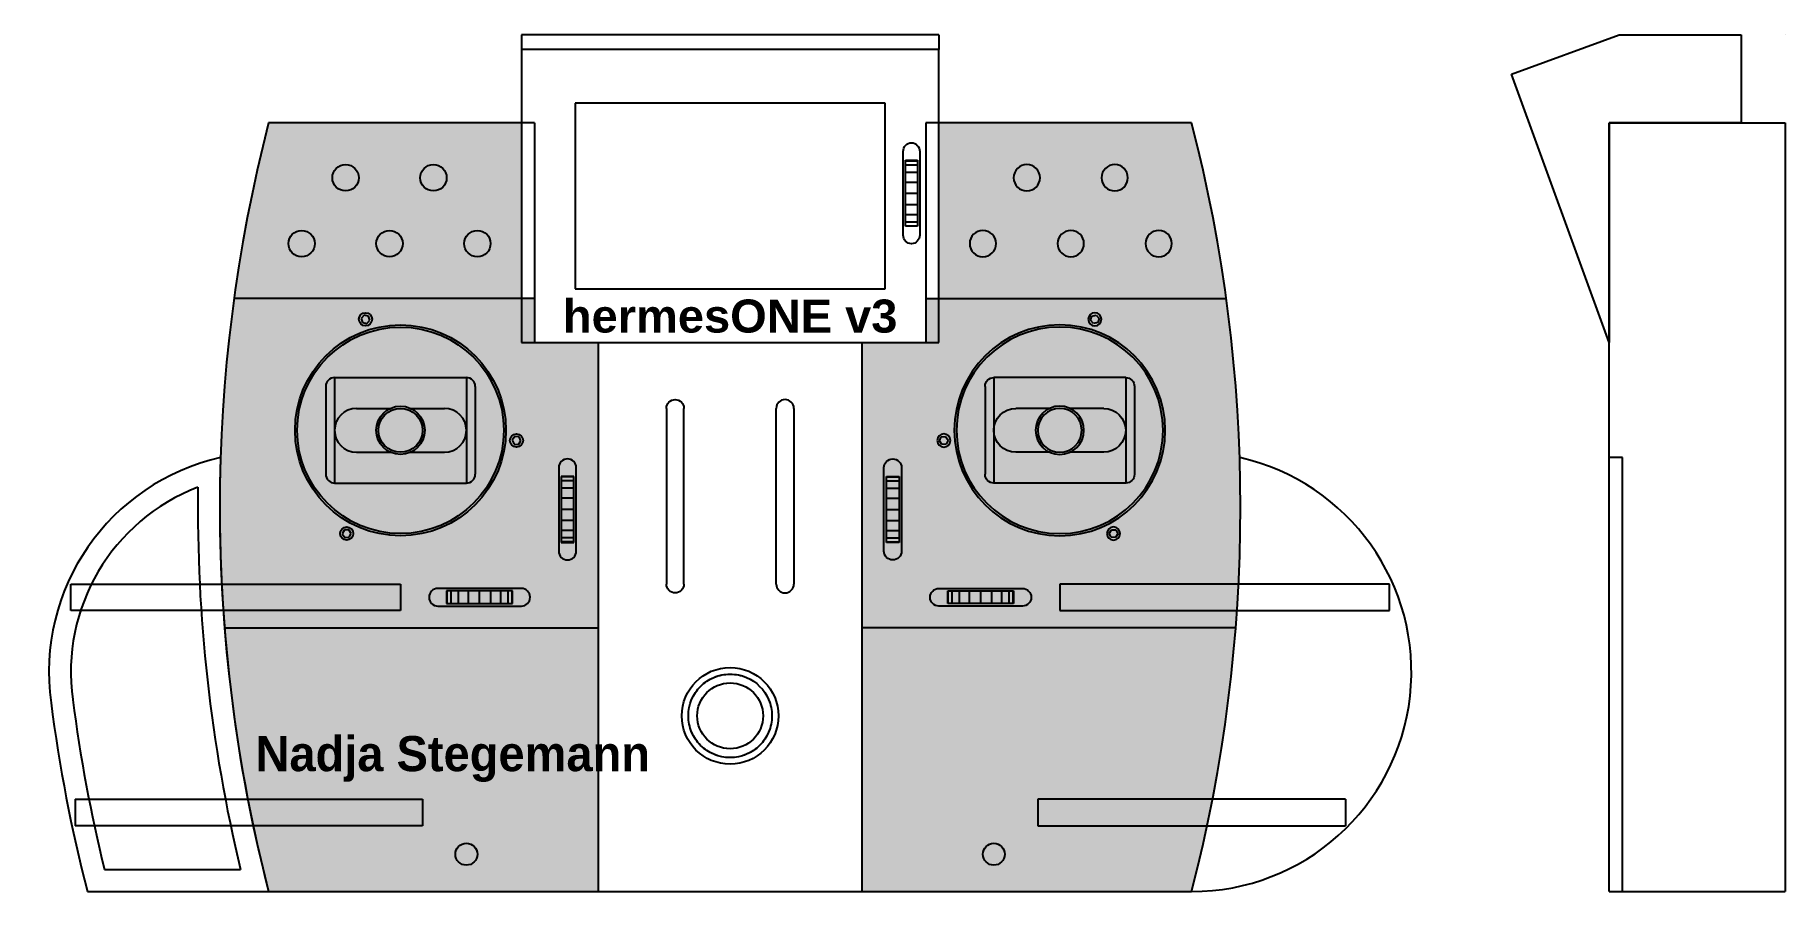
# Model space of a CAD drawing. Header units: millimetres. Extents: x -158 to 240, y 0 to 195.
import ezdxf
from ezdxf.enums import TextEntityAlignment as Align

# ---------------------------------------------------------------- set-up
doc = ezdxf.new("R2010")
doc.units = ezdxf.units.MM
doc.linetypes.add('DASHED', pattern=[18, 12, -6])
doc.layers.get('0').update_dxf_attribs({"color": 178, "lineweight": 25, "true_color": 0x000000})
doc.layers.add('Fraesen', color=178, linetype='Continuous', lineweight=25, true_color=0x000000)
doc.layers.add('Sichtbar', color=178, linetype='Continuous', lineweight=25, true_color=0x000000)
doc.styles.add('textstyle0', font='')
doc.styles.add('textstyle1', font='')
doc.styles.get('textstyle0').set_extended_font_data('Curlz MT', bold=True)
doc.styles.get('textstyle1').set_extended_font_data('Curlz MT', bold=True)

# ---------------------------------------------------------------- blocks, each defined once
blk = doc.blocks.new('Drehgeber Loch')
at = {"layer": 'Fraesen'}
blk.add_line((9.5, 2), (-9.5, 2), dxfattribs=at)
for centre, start, end in [((-9.5, -4e-16), 90, 270), ((9.5, -4e-16), 270, 90)]:
    blk.add_arc(centre, 2, start, end, dxfattribs=at)
at = {"layer": 'Sichtbar'}
blk.add_line((-9.5, -2), (9.5, -2), dxfattribs=at)
blk = doc.blocks.new('Drehgeber')
at = {"layer": 'Sichtbar'}
for p, q in [((17.5, 3.45), (2.5, 3.45)), ((2.5, 3.45), (2.5, 0.5500000000000007)), ((2.5, 0.5500000000000007), (17.5, 0.5500000000000007)), ((2.613941852408437, 0.550000000000002), (2.613941852408438, 3.450000000000002)), ((3.504809471616709, 0.5500000000000052), (3.504809471616708, 3.449999999999993)), ((5.179092927350953, 0.5499999999999976), (5.179092927350953, 3.450000000000006)), ((7.434848925057478, 0.5500000000000009), (7.434848925057477, 3.449999999999999)), ((10, 0.5500000000000007), (10, 3.45)), ((12.56515107494252, 0.5500000000000007), (12.56515107494252, 3.45)), ((14.82090707264905, 0.5500000000000007), (14.82090707264905, 3.45)), ((16.49519052838329, 0.5500000000000007), (16.49519052838329, 3.45)), ((17.38605814759156, 0.5500000000000007), (17.38605814759156, 3.45)), ((17.5, 0.5500000000000007), (17.5, 3.45))]:
    blk.add_line(p, q, dxfattribs=at)
at = {"layer": 'Fraesen'}
blk.add_blockref('Drehgeber Loch', (10, 2), dxfattribs=at)
blk = doc.blocks.new('Logo Display')
at = {"color": 160, "true_color": 0x1c42fa, "style": 'textstyle1'}
blk.add_text('hermesONE v3', height=8, dxfattribs=at).set_placement((0, 0), align=Align.BOTTOM_CENTER)
blk = doc.blocks.new('Display')
at = {"layer": 'Fraesen'}
for p, q in [((95, 70.99999999999999), (1.42e-14, 71.00000000000001)), ((1.42e-14, 71.00000000000001), (0, 5.8e-15)), ((95, 0), (95, 70.99999999999999)), ((82.75, 58), (12.25000000000002, 58)), ((12.25000000000002, 58), (12.25000000000001, 13)), ((82.75, 13), (82.75, 58)), ((12.25000000000001, 13), (82.75, 13)), ((0, 5.8e-15), (95, 0))]:
    blk.add_line(p, q, dxfattribs=at)
at = {"yscale": -1, "rotation": 90}
blk.add_blockref('Drehgeber', (86.875, 25.49999999999999), dxfattribs=at)
blk.add_blockref('Logo Display', (47.5, 0))
blk = doc.blocks.new('Ohr Gross')
at = {"layer": 'Fraesen'}
for p, q in [((-37.33870127189258, 5), (-6.394640124260572, 5)), ((-41.23407255679587, 1.279e-13), (5.68e-14, 0))]:
    blk.add_line(p, q, dxfattribs=at)
for centre, radius, start, end in [((0, 50), 50, 102.6289404351284, 188.0478462473115), ((338.8860428724831, 87.49999969274091), 350.0000000000001, 178.1514283011472, 194.4775121339813), ((0, 50), 45, 110.9434578841731, 188.0478462473115), ((338.8860428724831, 87.49999969274091), 355, 179.2693357856105, 193.4380791413093), ((297.6519703156872, 87.49999969274106), 350.0000000000001, 187.3045199200116, 194.4775121339813), ((297.6519703156872, 87.49999969274106), 345, 187.3045199200116, 193.8352235614854)]:
    blk.add_arc(centre, radius, start, end, dxfattribs=at)
blk = doc.blocks.new('Ohr Rund')
at = {"layer": 'Sichtbar'}
blk.add_arc((8.53e-14, 50.00000000000024), 50, 270, 77.3710591895013, dxfattribs=at)
blk = doc.blocks.new('Display Seite')
at = {"layer": 'Fraesen'}
for p, q in [((8.919979648915927, 52.23130931616853), (0, 27.72386664877729)), ((69.99999999999994, 30), (8.919979648915927, 52.23130931616853)), ((20, 7.1e-15), (19.99999999999995, 30.00000000000001)), ((19.99999999999995, 30.00000000000001), (69.99999999999996, 30)), ((0, 27.72386664877729), (0, 7.1e-15)), ((0, 7.1e-15), (20, 7.1e-15))]:
    blk.add_line(p, q, dxfattribs=at)
blk = doc.blocks.new('Seite')
for p, q in [((-39.99999999999997, 0), (-39.99999999999997, 175)), ((-39.99999999999997, 175), (2.84e-14, 175)), ((2.84e-14, 175), (0, 0)), ((-39.99999999999997, 0), (2.84e-14, 0))]:
    blk.add_line(p, q)
blk = doc.blocks.new('Color')
at = {"true_color": 0xe21a00}
h = blk.add_hatch(color=22, dxfattribs=at)
edge = h.paths.add_edge_path(flags=0)
edge.add_line((-47.5, 175), (-105, 174.9999999999999))
edge.add_arc((233.886043, 87.49999969274104), 350.0000000000001, 165.5224877621215, 172.2000743613238)
edge.add_line((-112.8757628131698, 135), (-47.5, 135))
edge.add_line((-47.5, 135), (-47.5, 175))
h = blk.add_hatch(color=22, dxfattribs=at)
edge = h.paths.add_edge_path(flags=0)
edge.add_line((105, 175), (47.5, 175))
edge.add_line((47.5, 175), (47.5, 135))
edge.add_line((47.5, 135), (112.8757628131698, 135))
edge.add_line((112.8757628131698, 135), (112.8757628131698, 135))
edge.add_arc((-233.886042856908, 87.50000214551768), 349.9999995253551, 7.799925244044862, 14.47751184324741)
at = {"true_color": 0xffffff}
h = blk.add_hatch(color=7, dxfattribs=at)
edge = h.paths.add_edge_path(flags=0)
edge.add_line((-30, 125), (-30, 59.99999999999994))
edge.add_line((-30, 59.99999999999994), (-115.0319273266934, 60))
edge.add_arc((233.886043, 87.49999969274104), 350.0000000000001, 172.2000743613238, 184.506456078025, ccw=False)
edge.add_line((-112.8757628131698, 135), (-44.5, 135))
edge.add_line((-44.5, 135), (-44.5, 125))
edge.add_line((-44.5, 125), (-30, 125))
h = blk.add_hatch(color=7, dxfattribs=at)
edge = h.paths.add_edge_path(flags=0)
edge.add_line((30, 125), (30, 60))
edge.add_line((30, 60), (115.0319273266934, 59.99999999999994))
edge.add_line((115.0319273266934, 59.99999999999994), (115.0319273266934, 59.99999999999994))
edge.add_arc((-233.8860431633468, 87.50000120790098), 349.9999999562068, 355.4935436726057, 367.7999253893068)
edge.add_line((112.87576281317, 134.9999999999989), (112.8757628131699, 134.999999999999))
edge.add_line((112.8757628131699, 134.999999999999), (44.5, 135))
edge.add_line((44.5, 135), (44.5, 125))
edge.add_line((44.5, 125), (30, 125))
at = {"true_color": 0xe21a00}
h = blk.add_hatch(color=22, dxfattribs=at)
edge = h.paths.add_edge_path(flags=0)
edge.add_line((-105, 1.208e-13), (-30, 3.46e-14))
edge.add_line((-30, 3.46e-14), (-30, 60))
edge.add_line((-30, 60), (-115.0319273266934, 60))
edge.add_arc((233.886043, 87.49999969274104), 350.0000000000001, 184.506456078025, 194.4775121339813)
h = blk.add_hatch(color=22, dxfattribs=at)
edge = h.paths.add_edge_path(flags=0)
edge.add_line((30, -3.45e-14), (105, -3.553e-13))
edge.add_arc((-233.8860431633505, 87.49999782023335), 349.9999996900365, 345.5224881695037, 355.4935442254601)
edge.add_line((115.0319269999999, 59.9999999999998), (30, 59.99999999999999))
edge.add_line((30, 59.99999999999999), (30, -3.55e-14))
at = {"layer": 'Sichtbar'}
for p, q in [((112.8757628131698, 135), (112.8757628131698, 135)), ((-115.0319273266934, 60), (-115.0319273266934, 60)), ((115.0319273266934, 59.99999999999994), (115.0319273266934, 59.99999999999994))]:
    blk.add_line(p, q, dxfattribs=at)
blk = doc.blocks.new('Hauptschalter')
at = {"layer": 'Fraesen', "linetype": 'Continuous'}
blk.add_circle((0, 0), 9.5, dxfattribs=at)
at = {"layer": 'Fraesen', "linetype": 'DASHED'}
blk.add_circle((0, 0), 9.5, dxfattribs=at)
at = {"layer": 'Sichtbar'}
for radius in [11, 7.5]:
    blk.add_circle((0, 0), radius, dxfattribs=at)
blk = doc.blocks.new('Inbusschraube')
at = {"layer": 'Sichtbar'}
for p, q in [((-0.4999999999999993, 0.8660254037844388), (-0.9999999999999998, 1e-15)), ((-0.9999999999999999, 0), (-0.5000000000000003, -0.8660254037844383)), ((0.5000000000000004, 0.8660254037844382), (-0.4999999999999993, 0.8660254037844388)), ((0.9999999999999998, -2e-15), (0.5000000000000004, 0.8660254037844382)), ((-0.5000000000000003, -0.8660254037844383), (0.4999999999999984, -0.8660254037844393)), ((0.4999999999999984, -0.8660254037844393), (0.9999999999999998, -2e-15))]:
    blk.add_line(p, q, dxfattribs=at)
blk.add_circle((0, 0), 1.5, dxfattribs=at)
blk = doc.blocks.new('Knueppel')
at = {"layer": 'Fraesen'}
blk.add_circle((0, 0), 24, dxfattribs=at)
at = {"layer": 'Sichtbar'}
for p, q in [((-15, 12), (15, 12)), ((-15, 12), (-15, -12)), ((15, 12), (15, -12)), ((-17, 10), (-17, -10)), ((17, 10), (17, -10)), ((-10, 5), (-2.291287847477916, 5)), ((2.291287847477916, 5), (10, 5)), ((-10, -5), (-2.291287847477916, -5)), ((2.291287847477919, -5), (10, -5)), ((-15, -12), (15, -12))]:
    blk.add_line(p, q, dxfattribs=at)
for radius in [23.5, 5.5, 5]:
    blk.add_circle((0, 0), radius, dxfattribs=at)
for centre, radius, start, end in [((-15, 10), 2, 90, 180), ((15, 10), 2, 0, 90), ((-10, 0), 5, 90, 270), ((10, 0), 5, 270, 90), ((-15, -10), 2, 180, 270), ((15, -10), 2, 270, 0)]:
    blk.add_arc(centre, radius, start, end, dxfattribs=at)
for p, rotation in [((-7.968703686863241, 25.27349919482804), 347.5), ((26.39915949943128, -2.309627182812943), 355), ((-12.23633825072844, -23.50578707922287), 2.499999999999997)]:
    blk.add_blockref('Inbusschraube', p, dxfattribs=dict(at, rotation=rotation))
blk = doc.blocks.new('Knueppel mit Drehgebern')
at = {"layer": 'Fraesen'}
for name, p, rotation in [('Knueppel', (0, 0), 360), ('Drehgeber', (40, -28), 90)]:
    blk.add_blockref(name, p, dxfattribs=dict(at, rotation=rotation))
blk.add_blockref('Drehgeber', (8, -40), dxfattribs=at)
blk = doc.blocks.new('Schalter')
at = {"layer": 'Fraesen'}
blk.add_circle((0, 0), 3, dxfattribs=at)
at = {"layer": 'Sichtbar'}
blk.add_circle((0, 0), 3, dxfattribs=at)
blk = doc.blocks.new('Schalterblock')
for p in [(-10, 15), (10, 15), (-20, 0), (0, 0), (20, 0)]:
    blk.add_blockref('Schalter', p)
blk = doc.blocks.new('Rahmen')
for p, q in [((-44.5, 175), (-105, 174.9999999999999)), ((105, 174.9999999999999), (44.5, 174.9999999999999)), ((-105, 1.208e-13), (105, -1.208e-13))]:
    blk.add_line(p, q)
for centre, start, end in [((233.886043, 87.49999969274104), 165.5224877621215, 194.4775121339813), ((-233.886043, 87.49999969274103), 345.5224878660186, 14.47751223787848)]:
    blk.add_arc(centre, 350.0000000000001, start, end)
blk = doc.blocks.new('Schieber Loch')
at = {"layer": 'Fraesen'}
for p, q in [((-20, 2), (20, 2)), ((20, -2), (-20, -2))]:
    blk.add_line(p, q, dxfattribs=at)
for centre, start, end in [((-20, 0), 90, 270), ((20, 0), 270, 90)]:
    blk.add_arc(centre, 2, start, end, dxfattribs=at)
blk = doc.blocks.new('Schieber')
at = {"rotation": 180}
blk.add_blockref('Schieber Loch', (0, 0), dxfattribs=at)
blk = doc.blocks.new('Schieberblock')
at = {"yscale": -1, "rotation": 89.99999999999999}
blk.add_blockref('Schieber', (-12.50000000000001, 0), dxfattribs=at)
at = {"rotation": 90}
blk.add_blockref('Schieber', (12.49999999999999, 0), dxfattribs=at)
blk = doc.blocks.new('Logo')
at = {"layer": 'Sichtbar', "color": 160, "true_color": 0x1c42fa, "style": 'textstyle0'}
blk.add_text('Nadja Stegemann', height=8, dxfattribs=at).set_placement((0, 0), align=Align.BOTTOM_LEFT)
blk = doc.blocks.new('Deckel')
for p, q in [((-44.5, 174.9999999999999), (-44.5, 125)), ((44.5, 174.9999999999999), (44.5, 125)), ((-44.50000000000001, 125), (44.50000000000001, 125))]:
    blk.add_line(p, q)
at = {"layer": 'Sichtbar'}
for p, q in [((-44.5, 135), (-112.8757628131698, 135)), ((44.5, 135), (112.8757628131698, 135)), ((-30, 125), (-30, 0)), ((30, 125), (30, 0)), ((-115.0319273266934, 60), (-30, 59.99999999999995)), ((115.0319273266934, 59.99999999999994), (30, 59.99999999999999))]:
    blk.add_line(p, q, dxfattribs=at)
for name, p in [('Rahmen', (0, 0)), ('Schalterblock', (-77.5, 147.5)), ('Knueppel mit Drehgebern', (-75, 105)), ('Schieberblock', (0, 90)), ('Hauptschalter', (0, 40.00000000000012)), ('Logo', (-108, 25))]:
    blk.add_blockref(name, p)
at = {"yscale": -1, "rotation": 180}
for name, p in [('Schalterblock', (77.5, 147.5)), ('Knueppel mit Drehgebern', (75, 105))]:
    blk.add_blockref(name, p, dxfattribs=at)

msp = doc.modelspace()

# ---------------------------------------------------------------- linework, layer by layer
for p, q in [((47.5, 195), (-47.5, 195)), ((-47.5, 195), (-47.50000000000001, 191.7219249518571)), ((47.5, 195), (47.50000000000001, 191.7219249518571)), ((240, 195), (240, 195)), ((203, 98.79032252916889), (200, 98.79032252916889)), ((203, 0), (203, 98.79032252916889)), ((-150, 64.00000000000003), (-150, 70.00000000000007)), ((-150, 70.00000000000007), (-74.99999999999999, 70)), ((-74.99999999999999, 70), (-74.99999999999999, 64.00000000000001)), ((150, 70.00000000000013), (75, 70.00000000000013)), ((75, 70.00000000000013), (75, 64.00000000000013)), ((150, 64.00000000000013), (150, 70.00000000000013)), ((-74.99999999999999, 64.00000000000001), (-150, 64.00000000000003)), ((75, 64.00000000000013), (150, 64.00000000000013)), ((-149, 20.99999999999994), (-149, 15)), ((-149, 20.99999999999994), (-69.99999999999999, 21.00000000000005)), ((-69.99999999999999, 21.00000000000005), (-70, 14.99999999999999)), ((140, 21.00000000000012), (70, 21.00000000000012)), ((70, 21.00000000000012), (70, 15.00000000000012)), ((140, 21.00000000000012), (140, 15.00000000000012)), ((-70, 14.99999999999999), (-149, 15)), ((70, 15.00000000000012), (140, 15.00000000000012))]:
    msp.add_line(p, q)
for centre in [(-59.99999999999999, 8.500000000000002), (60, 8.5)]:
    msp.add_circle(centre, 2.5)

# ---------------------------------------------------------------- block references
at = {"yscale": 0.9397454218571427}
msp.add_blockref('Display', (-47.5, 125), dxfattribs=at)
at = {"yscale": -1, "rotation": 270}
msp.add_blockref('Display Seite', (230.0000000000001, 194.9999999999998), dxfattribs=at)
for name, p in [('Color', (0, 0)), ('Seite', (240, 0)), ('Ohr Gross', (-105, 0)), ('Ohr Rund', (105, -1.208e-13))]:
    msp.add_blockref(name, p)
at = {"layer": 'Sichtbar'}
msp.add_blockref('Deckel', (0, 0), dxfattribs=at)

doc.saveas('drawing.dxf')
